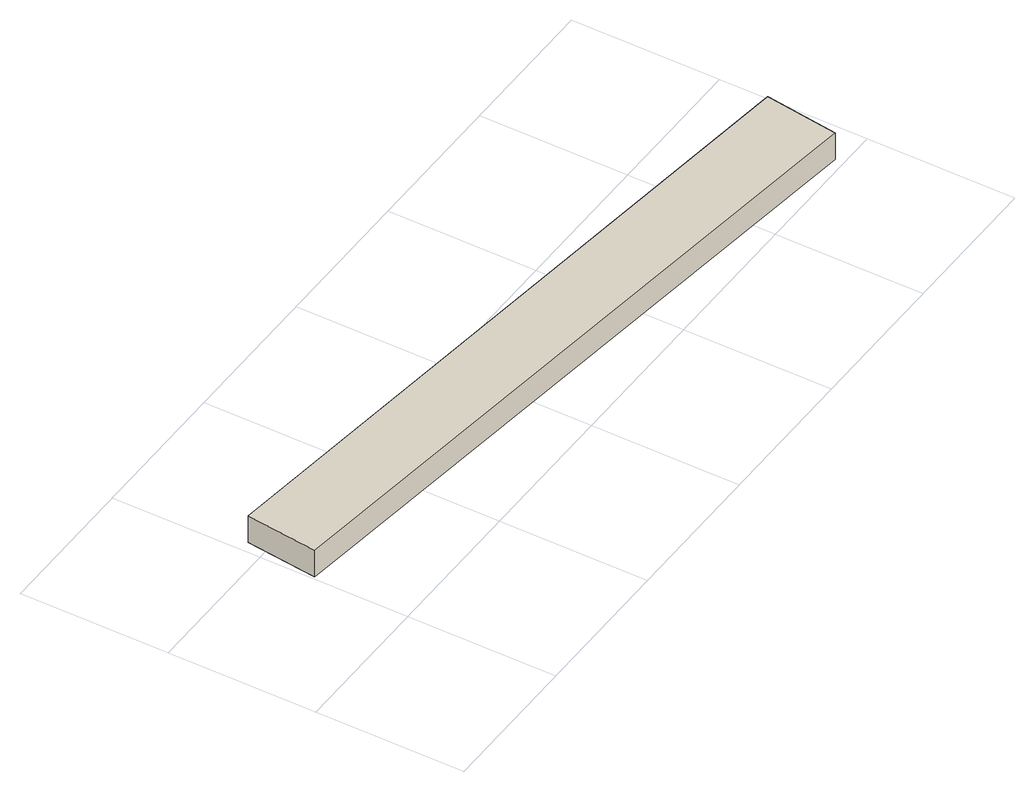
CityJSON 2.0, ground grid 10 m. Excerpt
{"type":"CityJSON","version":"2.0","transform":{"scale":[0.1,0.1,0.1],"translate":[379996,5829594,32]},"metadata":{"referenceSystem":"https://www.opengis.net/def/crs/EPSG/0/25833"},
"CityObjects":{
"building1":{"type":"Building","attributes":{"Gemeindeschluessel":"11000012","BezugspunktDach":"2200","function":"31001_2000","measuredHeight":2,"storeysAboveGround":1},"address":[{"country":"Germany","locality":"Berlin","thoroughfareNumber":"2A (6)","thoroughfareName":"Wesselburer Weg"}],"geometry":[{"type":"Solid","lod":"1","boundaries":[[[[0,1,2,3]],[[4,5,6,7]],[[4,7,3,2]],[[5,4,2,1]],[[6,5,1,0]],[[7,6,0,3]]]]}]}
},
"vertices":[
[475,6,26],[482,56,26],[8,113,26],[2,64,26],[8,113,6],[482,56,6],[475,6,6],[2,64,6]
]}
